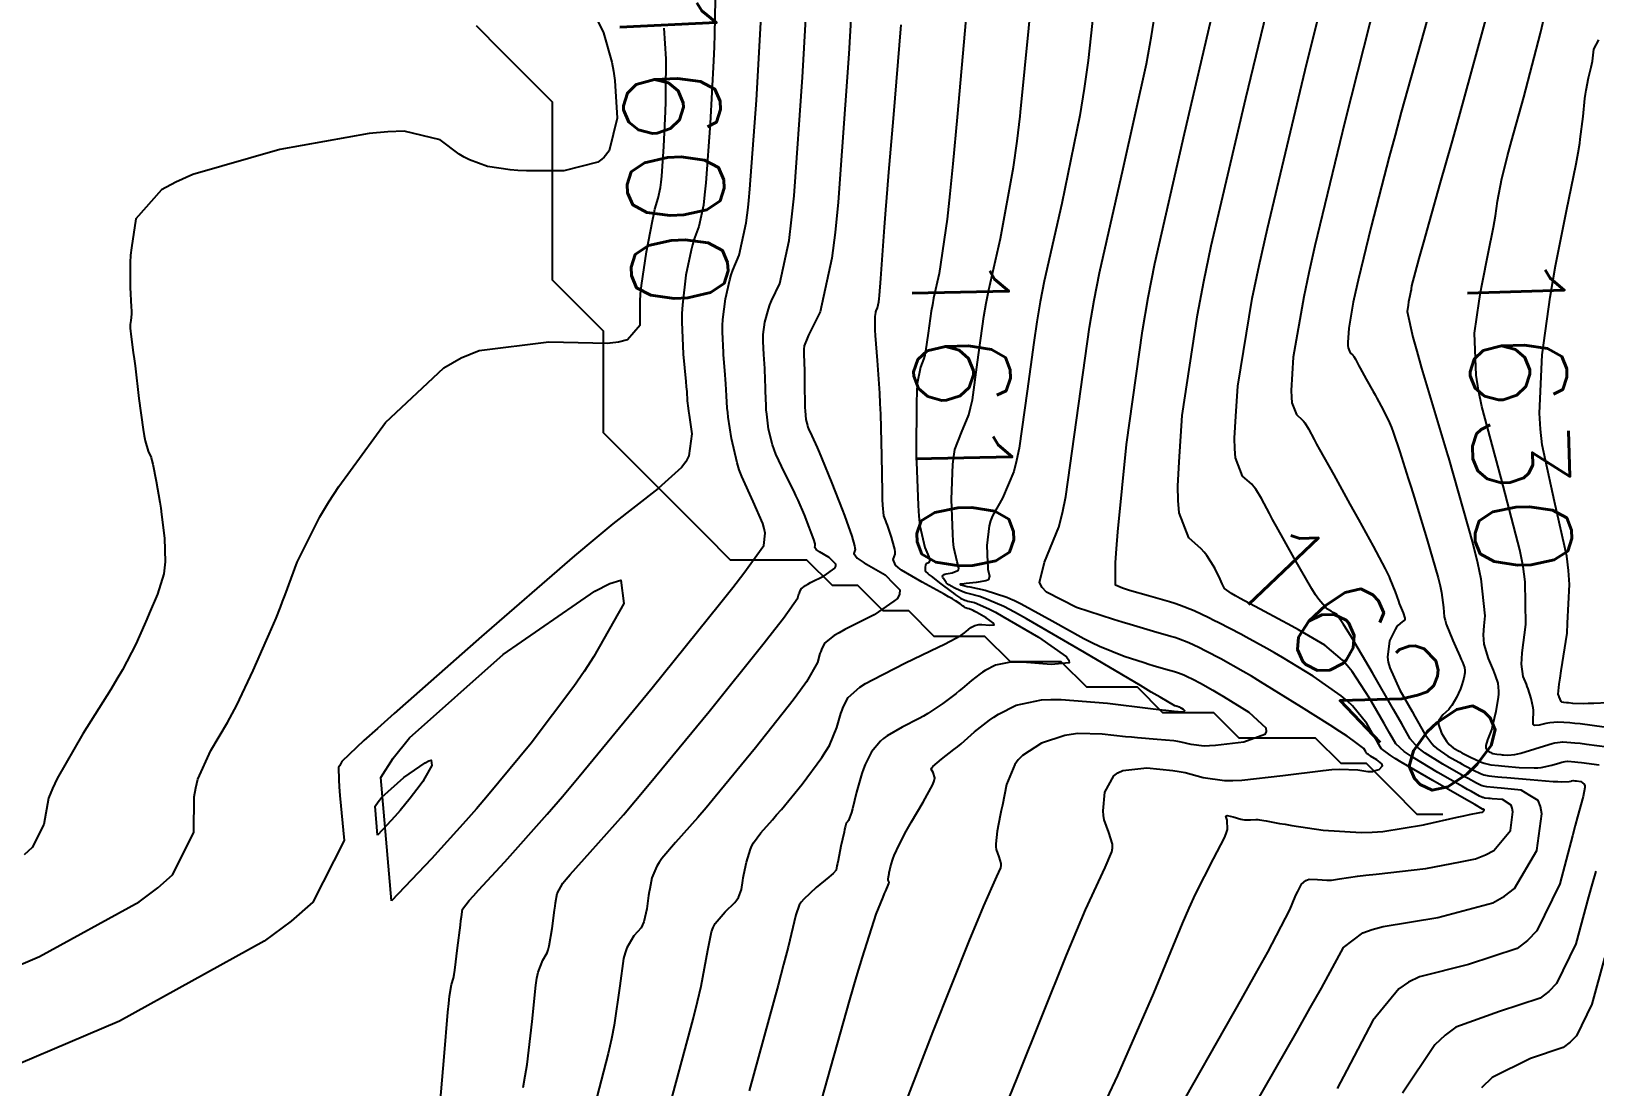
# Model space of a CAD drawing. Header units: metres. Extents: x 837117 to 838479, y 1189012 to 1191015.
# Drawn here: x 837686.6 to 837748, y 1190369.3 to 1190410.8 of the extents above; entities that cross this region are included whole.
import ezdxf

# ---------------------------------------------------------------- set-up
doc = ezdxf.new("R2010")
doc.units = ezdxf.units.M
doc.header["$LTSCALE"] = 0.3
for name, color, linetype in [('COTAS 10', 1, 'Continuous'), ('COTAS INT', 252, 'Continuous'), ('DRENAJE', 5, 'Continuous')]:
    doc.layers.add(name, color=color, linetype=linetype)
doc.styles.get("Standard").update_dxf_attribs({"font": 'simplex.shx'})

msp = doc.modelspace()

# ---------------------------------------------------------------- linework, layer by layer
at = {"layer": 'COTAS 10'}
for points in [[(837731.278, 1190367.765), (837734.128, 1190372.769), (837734.691, 1190373.774), (837735.157, 1190374.614), (837736.026, 1190376.274), (837736.237, 1190376.782), (837736.287, 1190376.897), (837736.334, 1190377), (837736.478, 1190377.279), (837736.649, 1190377.432), (837736.714, 1190377.457), (837736.787, 1190377.474), (837737.113, 1190377.47), (837737.473, 1190377.44), (837737.568, 1190377.44), (837737.66, 1190377.444), (837737.973, 1190377.488), (837738.676, 1190377.592), (837739.013, 1190377.634), (837739.413, 1190377.681), (837741.371, 1190377.897), (837742.728, 1190378.164), (837742.729, 1190378.164), (837743.318, 1190378.279), (837743.71, 1190378.431), (837744.039, 1190378.602), (837744.693, 1190379.387), (837744.79, 1190380.13), (837744.766, 1190380.275), (837744.721, 1190380.394), (837744.378, 1190380.606), (837743.976, 1190380.64), (837743.894, 1190380.648), (837743.825, 1190380.654), (837743.683, 1190380.667), (837743.616, 1190380.683), (837743.595, 1190380.691), (837743.572, 1190380.7), (837743.477, 1190380.744), (837743.164, 1190380.919), (837743.003, 1190381.01), (837742.809, 1190381.12), (837741.841, 1190381.673), (837740.87, 1190382.257), (837740.675, 1190382.386), (837740.511, 1190382.502), (837740.186, 1190382.804), (837739.957, 1190383.208), (837739.854, 1190383.388), (837739.733, 1190383.597), (837739.157, 1190384.598), (837738.468, 1190385.643), (837738.277, 1190385.879), (837738.087, 1190386.093), (837737.398, 1190386.673), (837736.615, 1190387.138), (837736.364, 1190387.28), (837736.1, 1190387.426), (837735.023, 1190388.001), (837734.07, 1190388.51), (837733.884, 1190388.617), (837733.73, 1190388.707), (837733.455, 1190388.909), (837733.361, 1190389.092), (837733.322, 1190389.172), (837733.278, 1190389.265), (837733.069, 1190389.704), (837732.764, 1190390.203), (837732.658, 1190390.333), (837732.542, 1190390.461), (837732.048, 1190390.893), (837731.671, 1190391.881), (837731.629, 1190392.359), (837731.615, 1190392.925), (837731.675, 1190393.878), (837731.789, 1190395.708), (837732.387, 1190399.664), (837732.639, 1190400.969), (837732.929, 1190402.366), (837734.288, 1190408.168), (837735.601, 1190413.593)], [(837713.433, 1190412.048), (837713.408, 1190410.694), (837713.39, 1190410.194), (837713.366, 1190409.639), (837713.236, 1190407.183), (837713.067, 1190404.851), (837713.019, 1190404.374), (837712.97, 1190403.971), (837712.786, 1190403.127), (837712.594, 1190402.611), (837712.54, 1190402.415), (837712.486, 1190402.197), (837712.284, 1190401.215), (837712.144, 1190400.051), (837712.128, 1190399.717), (837712.122, 1190399.378), (837712.181, 1190398.111), (837712.28, 1190397.04), (837712.299, 1190396.824), (837712.314, 1190396.642), (837712.339, 1190396.278), (837712.367, 1190395.997), (837712.385, 1190395.868), (837712.407, 1190395.717), (837712.519, 1190394.986), (837712.402, 1190394.123), (837712.278, 1190393.888), (837712.114, 1190393.655), (837711.195, 1190392.83), (837709.414, 1190391.444), (837708.708, 1190390.858), (837707.909, 1190390.184), (837704.256, 1190387.021), (837700.823, 1190383.994), (837700.163, 1190383.407), (837699.63, 1190382.928), (837698.756, 1190382.106), (837698.707, 1190382.001), (837698.694, 1190381.974), (837698.68, 1190381.949), (837698.633, 1190381.87), (837698.637, 1190381.385), (837698.656, 1190381.105), (837698.683, 1190380.762), (837698.845, 1190378.994), (837697.62, 1190376.58), (837696.773, 1190375.829), (837695.706, 1190375.042), (837690.018, 1190371.901), (837684.094, 1190369.383)], [(837723.289, 1190411.281), (837722.946, 1190407.426), (837722.782, 1190405.593), (837722.663, 1190404.421), (837722.554, 1190403.425), (837722.241, 1190401.281), (837722.021, 1190400.311), (837721.972, 1190400.055), (837721.928, 1190399.803), (837721.808, 1190398.939), (837721.708, 1190398.228), (837721.675, 1190398.075), (837721.641, 1190397.94), (837721.499, 1190397.606), (837721.38, 1190396.958), (837721.361, 1190396.625), (837721.346, 1190396.225), (837721.34, 1190394.222), (837721.41, 1190392.171), (837721.443, 1190391.74), (837721.482, 1190391.367), (837721.672, 1190390.517), (837721.834, 1190390.142), (837721.855, 1190390.069), (837721.866, 1190390.01), (837721.821, 1190389.911), (837721.732, 1190389.877), (837721.716, 1190389.86), (837721.703, 1190389.839), (837721.686, 1190389.734), (837721.691, 1190389.631), (837721.693, 1190389.611), (837721.694, 1190389.595), (837721.697, 1190389.568), (837721.791, 1190389.493), (837721.85, 1190389.447), (837721.923, 1190389.39), (837722.304, 1190389.093), (837722.711, 1190388.78), (837722.8, 1190388.714), (837722.879, 1190388.657), (837723.08, 1190388.522), (837723.245, 1190388.448), (837723.304, 1190388.429), (837723.365, 1190388.41), (837723.63, 1190388.347), (837724.196, 1190388.103), (837724.448, 1190387.97), (837724.742, 1190387.809), (837726.146, 1190386.993), (837727.239, 1190386.22), (837727.337, 1190386.086), (837727.345, 1190385.987), (837726.635, 1190385.919), (837725.515, 1190386.01), (837725.265, 1190386.012), (837725.041, 1190386.003), (837724.451, 1190385.884), (837724.051, 1190385.679), (837723.948, 1190385.615), (837723.848, 1190385.548), (837723.513, 1190385.282), (837723.149, 1190384.971), (837723.03, 1190384.877), (837722.904, 1190384.778), (837722.384, 1190384.39), (837721.793, 1190383.994), (837721.622, 1190383.891), (837721.448, 1190383.791), (837720.791, 1190383.452), (837720.194, 1190383.109), (837720.056, 1190383.006), (837719.931, 1190382.9), (837719.582, 1190382.489), (837719.328, 1190381.982), (837719.263, 1190381.816), (837719.201, 1190381.638), (837718.993, 1190380.902), (837718.828, 1190380.239), (837718.792, 1190380.106), (837718.76, 1190379.996), (837718.68, 1190379.786), (837718.634, 1190379.73), (837718.624, 1190379.717), (837718.614, 1190379.706), (837718.589, 1190379.677), (837718.545, 1190379.526), (837718.524, 1190379.438), (837718.5, 1190379.33), (837718.38, 1190378.773), (837718.263, 1190378.211), (837718.24, 1190378.1), (837718.222, 1190378.008), (837718.189, 1190377.836), (837718.066, 1190377.704), (837717.991, 1190377.637), (837717.897, 1190377.557), (837717.409, 1190377.156), (837716.916, 1190376.695), (837716.82, 1190376.577), (837716.741, 1190376.463), (837716.6, 1190376.084), (837716.302, 1190374.808), (837716.124, 1190374.129), (837715.904, 1190373.308), (837714.765, 1190369.163)], [(837748.382, 1190383.455), (837747.429, 1190383.579), (837747.219, 1190383.602), (837747.032, 1190383.62), (837746.552, 1190383.644), (837746.241, 1190383.621), (837746.161, 1190383.61), (837746.083, 1190383.596), (837745.824, 1190383.529), (837745.64, 1190383.514), (837745.61, 1190383.533), (837745.588, 1190383.562), (837745.583, 1190383.752), (837745.604, 1190384.035), (837745.597, 1190384.123), (837745.586, 1190384.215), (837745.504, 1190384.584), (837745.386, 1190384.957), (837745.352, 1190385.053), (837745.319, 1190385.145), (837745.195, 1190385.448), (837745.134, 1190385.932), (837745.14, 1190386.137), (837745.157, 1190386.374), (837745.3, 1190387.487), (837745.277, 1190389.169), (837745.188, 1190389.765), (837745.065, 1190390.417), (837744.323, 1190393.239), (837743.572, 1190396.053), (837743.442, 1190396.7), (837743.347, 1190397.29), (837743.286, 1190398.941), (837743.466, 1190400.198), (837743.522, 1190400.539), (837743.581, 1190400.876), (837743.818, 1190402.07), (837744.029, 1190403.1), (837744.071, 1190403.333), (837744.107, 1190403.545), (837744.181, 1190404.126), (837744.358, 1190405.017), (837744.459, 1190405.425), (837744.583, 1190405.902), (837744.742, 1190406.479), (837745.218, 1190408.209), (837745.879, 1190410.731), (837746.019, 1190411.346)], [(837700.718, 1190376.623), (837700.295, 1190381.481), (837700.779, 1190382.231), (837701.424, 1190383.028), (837705.097, 1190386.308), (837708.699, 1190388.8), (837709.3, 1190389.101), (837709.728, 1190389.234), (837709.84, 1190388.308), (837708.668, 1190386.236), (837708.286, 1190385.645), (837707.879, 1190385.048), (837706.202, 1190382.83), (837704.482, 1190380.755), (837704.048, 1190380.247), (837703.632, 1190379.768), (837702.285, 1190378.281), (837700.718, 1190376.623)]]:
    msp.add_lwpolyline(points, dxfattribs=at)
at = {"layer": 'COTAS INT'}
for points in [[(837719.018, 1190415.592), (837718.689, 1190409.918), (837718.268, 1190404.087), (837718.147, 1190402.896), (837718.024, 1190401.888), (837717.565, 1190399.777), (837717.181, 1190399.017), (837717.106, 1190398.861), (837717.044, 1190398.728), (837716.933, 1190398.445), (837716.917, 1190398.313), (837716.916, 1190398.275), (837716.915, 1190398.236), (837716.922, 1190398.092), (837716.934, 1190397.814), (837716.937, 1190397.691), (837716.94, 1190397.548), (837716.947, 1190396.865), (837716.959, 1190396.167), (837716.964, 1190396.015), (837716.97, 1190395.881), (837716.999, 1190395.546), (837717.057, 1190395.315), (837717.08, 1190395.247), (837717.107, 1190395.177), (837717.233, 1190394.907), (837717.443, 1190394.449), (837717.523, 1190394.26), (837717.613, 1190394.045), (837718.018, 1190393.042), (837718.423, 1190392.007), (837718.514, 1190391.77), (837718.595, 1190391.556), (837718.81, 1190390.964), (837718.915, 1190390.585), (837718.927, 1190390.505), (837718.932, 1190390.437), (837718.887, 1190390.278), (837719.018, 1190390.095), (837719.134, 1190390.011), (837719.285, 1190389.913), (837720.115, 1190389.437), (837720.44, 1190389.105), (837720.691, 1190388.848), (837720.681, 1190388.679), (837720.597, 1190388.507), (837720.454, 1190388.406), (837719.682, 1190387.864), (837718.536, 1190387.292), (837718.306, 1190387.164), (837718.114, 1190387.051), (837717.737, 1190386.754), (837717.614, 1190386.51), (837717.583, 1190386.429), (837717.553, 1190386.344), (837717.453, 1190385.989), (837717.024, 1190385.239), (837716.786, 1190384.904), (837716.496, 1190384.514), (837715.022, 1190382.644), (837713.437, 1190380.716), (837713.079, 1190380.289), (837712.756, 1190379.908), (837711.878, 1190378.918), (837711.338, 1190378.288), (837711.228, 1190378.133), (837711.135, 1190377.988), (837710.941, 1190377.535), (837710.861, 1190377.106), (837710.841, 1190376.976), (837710.82, 1190376.84), (837710.75, 1190376.309), (837710.632, 1190375.803), (837710.581, 1190375.684), (837710.522, 1190375.573), (837710.242, 1190375.248), (837709.956, 1190374.786), (837709.893, 1190374.588), (837709.837, 1190374.361), (837709.692, 1190373.288), (837709.464, 1190371.737), (837709.356, 1190371.207), (837709.227, 1190370.634), (837708.6, 1190368.201)], [(837733.722, 1190366.983), (837736.305, 1190371.507), (837736.825, 1190372.426), (837737.261, 1190373.201), (837738.128, 1190374.792), (837738.888, 1190375.366), (837739.256, 1190375.5), (837739.692, 1190375.622), (837741.835, 1190375.971), (837744.007, 1190376.543), (837744.462, 1190376.806), (837744.853, 1190377.114), (837745.734, 1190378.603), (837745.923, 1190380.053), (837745.877, 1190380.337), (837745.789, 1190380.569), (837745.462, 1190380.771), (837745.118, 1190380.983), (837744.334, 1190381.05), (837744.174, 1190381.064), (837744.04, 1190381.076), (837743.763, 1190381.103), (837743.632, 1190381.134), (837743.589, 1190381.149), (837743.545, 1190381.167), (837743.361, 1190381.253), (837743.036, 1190381.43), (837742.902, 1190381.504), (837742.75, 1190381.59), (837742.04, 1190381.994), (837741.336, 1190382.438), (837741.187, 1190382.549), (837741.058, 1190382.655), (837740.758, 1190382.994), (837740.426, 1190383.579), (837740.277, 1190383.839), (837740.103, 1190384.142), (837739.267, 1190385.593), (837738.444, 1190386.997), (837738.277, 1190387.271), (837738.137, 1190387.495), (837737.853, 1190387.889), (837737.728, 1190387.963), (837737.688, 1190387.986), (837737.646, 1190388.009), (837737.474, 1190388.101), (837737.163, 1190388.465), (837737.034, 1190388.66), (837736.885, 1190388.896), (837736.189, 1190390.09), (837735.494, 1190391.339), (837735.346, 1190391.61), (837735.218, 1190391.849), (837734.913, 1190392.442), (837734.688, 1190392.808), (837734.611, 1190392.904), (837734.526, 1190392.998), (837734.163, 1190393.315), (837733.886, 1190394.04), (837733.855, 1190394.391), (837733.845, 1190394.807), (837733.9, 1190395.674), (837733.973, 1190396.85), (837734.548, 1190400.297), (837734.819, 1190401.599), (837735.139, 1190403.05), (837736.697, 1190409.545), (837738.211, 1190415.627)], [(837728.569, 1190414.036), (837728.1, 1190409.661), (837727.943, 1190408.554), (837727.773, 1190407.492), (837727.06, 1190404.036), (837726.368, 1190400.981), (837726.213, 1190400.173), (837726.073, 1190399.381), (837725.963, 1190398.578), (837725.697, 1190396.656), (837725.38, 1190394.419), (837725.278, 1190393.934), (837725.169, 1190393.508), (837724.723, 1190392.458), (837724.332, 1190391.765), (837724.259, 1190391.565), (837724.2, 1190391.361), (837724.112, 1190390.592), (837724.135, 1190389.924), (837724.146, 1190389.784), (837724.158, 1190389.663), (837724.22, 1190389.386), (837724.184, 1190389.255), (837724.135, 1190389.226), (837724.069, 1190389.2), (837723.689, 1190389.133), (837723.294, 1190389.094), (837723.219, 1190389.087), (837723.158, 1190389.08), (837723.062, 1190389.068), (837723.063, 1190389.065), (837723.063, 1190389.064), (837723.064, 1190389.062), (837723.067, 1190389.058), (837723.074, 1190389.051), (837723.077, 1190389.05), (837723.088, 1190389.043), (837723.242, 1190389.008), (837723.335, 1190388.988), (837723.449, 1190388.965), (837724.042, 1190388.844), (837724.894, 1190388.569), (837725.137, 1190388.464), (837725.172, 1190388.448), (837725.467, 1190388.307), (837726.682, 1190387.638), (837727.926, 1190386.94), (837728.24, 1190386.782), (837728.54, 1190386.639), (837729.511, 1190386.247), (837730.299, 1190385.99), (837730.483, 1190385.932), (837730.653, 1190385.88), (837731.142, 1190385.738), (837731.491, 1190385.638), (837731.573, 1190385.613), (837731.648, 1190385.588), (837731.862, 1190385.504), (837732.065, 1190385.408), (837732.132, 1190385.374), (837732.205, 1190385.338), (837732.507, 1190385.183), (837733.002, 1190384.902), (837733.196, 1190384.786), (837733.414, 1190384.654), (837734.407, 1190384.04), (837735.079, 1190383.421), (837735.095, 1190383.287), (837735.037, 1190383.168), (837734.212, 1190382.87), (837733.1, 1190382.736), (837732.862, 1190382.72), (837732.653, 1190382.713), (837732.147, 1190382.766), (837731.754, 1190382.866), (837731.616, 1190382.89), (837731.465, 1190382.911), (837730.814, 1190382.971), (837730.034, 1190383.032), (837729.802, 1190383.054), (837729.563, 1190383.078), (837728.641, 1190383.183), (837727.687, 1190383.201), (837727.428, 1190383.171), (837727.172, 1190383.125), (837726.264, 1190382.83), (837725.51, 1190382.34), (837725.35, 1190382.171), (837725.211, 1190381.987), (837724.889, 1190381.202), (837724.722, 1190380.384), (837724.681, 1190380.18), (837724.642, 1190379.985), (837724.523, 1190379.363), (837724.469, 1190378.867), (837724.472, 1190378.752), (837724.483, 1190378.647), (837724.584, 1190378.351), (837724.663, 1190378.093), (837724.66, 1190378.012), (837724.645, 1190377.927), (837724.499, 1190377.587), (837723.981, 1190376.43), (837723.732, 1190375.83), (837723.436, 1190375.109), (837721.984, 1190371.496), (837720.464, 1190367.554)], [(837705.889, 1190369.297), (837705.971, 1190369.746), (837706.045, 1190370.201), (837706.238, 1190371.891), (837706.384, 1190373.309), (837706.429, 1190373.594), (837706.476, 1190373.831), (837706.659, 1190374.295), (837706.834, 1190374.582), (837706.876, 1190374.707), (837706.915, 1190374.853), (837707.031, 1190375.546), (837707.119, 1190376.257), (837707.141, 1190376.414), (837707.161, 1190376.554), (837707.222, 1190376.916), (837707.453, 1190377.316), (837707.58, 1190377.481), (837707.735, 1190377.668), (837708.523, 1190378.539), (837709.827, 1190380.01), (837710.307, 1190380.575), (837710.839, 1190381.21), (837713.192, 1190384.073), (837715.364, 1190386.772), (837715.783, 1190387.303), (837716.121, 1190387.739), (837716.682, 1190388.533), (837716.729, 1190388.697), (837716.743, 1190388.736), (837716.757, 1190388.773), (837716.814, 1190388.886), (837716.988, 1190389.024), (837717.077, 1190389.076), (837717.183, 1190389.135), (837717.713, 1190389.399), (837718.136, 1190389.697), (837718.175, 1190389.776), (837718.18, 1190389.855), (837717.913, 1190390.127), (837717.529, 1190390.347), (837717.46, 1190390.392), (837717.406, 1190390.431), (837717.346, 1190390.516), (837717.366, 1190390.589), (837717.364, 1190390.621), (837717.359, 1190390.658), (837717.31, 1190390.833), (837717.211, 1190391.107), (837717.173, 1190391.206), (837717.131, 1190391.315), (837716.944, 1190391.794), (837716.693, 1190392.38), (837716.61, 1190392.557), (837716.523, 1190392.74), (837716.162, 1190393.456), (837715.825, 1190394.179), (837715.753, 1190394.368), (837715.689, 1190394.551), (837715.536, 1190395.17), (837715.46, 1190395.756), (837715.445, 1190395.919), (837715.433, 1190396.081), (837715.411, 1190396.669), (837715.398, 1190397.246), (837715.391, 1190397.402), (837715.383, 1190397.556), (837715.341, 1190398.099), (837715.317, 1190398.617), (837715.32, 1190398.756), (837715.326, 1190398.892), (837715.384, 1190399.369), (837715.525, 1190399.884), (837715.584, 1190400.046), (837715.652, 1190400.215), (837715.972, 1190400.894), (837716.339, 1190402.583), (837716.438, 1190403.389), (837716.534, 1190404.342), (837716.871, 1190409.006), (837717.134, 1190413.608)], [(837717.49, 1190368.361), (837718.726, 1190372.735), (837718.99, 1190373.64), (837719.221, 1190374.413), (837719.769, 1190376.101), (837720.041, 1190376.776), (837720.096, 1190376.911), (837720.143, 1190377.023), (837720.24, 1190377.24), (837720.267, 1190377.303), (837720.27, 1190377.319), (837720.27, 1190377.334), (837720.256, 1190377.383), (837720.237, 1190377.438), (837720.235, 1190377.458), (837720.234, 1190377.479), (837720.244, 1190377.572), (837720.268, 1190377.696), (837720.276, 1190377.737), (837720.285, 1190377.781), (837720.323, 1190377.966), (837720.401, 1190378.221), (837720.435, 1190378.31), (837720.474, 1190378.407), (837720.662, 1190378.824), (837720.943, 1190379.368), (837721.041, 1190379.545), (837721.148, 1190379.733), (837721.61, 1190380.509), (837721.985, 1190381.206), (837722.039, 1190381.345), (837722.07, 1190381.46), (837722.001, 1190381.678), (837721.922, 1190381.797), (837721.948, 1190381.849), (837721.994, 1190381.909), (837722.333, 1190382.197), (837722.82, 1190382.57), (837722.96, 1190382.684), (837723.102, 1190382.802), (837723.633, 1190383.269), (837724.215, 1190383.731), (837724.389, 1190383.847), (837724.568, 1190383.958), (837725.263, 1190384.315), (837726.259, 1190384.525), (837726.629, 1190384.543), (837727.04, 1190384.544), (837728.861, 1190384.4), (837730.55, 1190384.193), (837730.876, 1190384.153), (837731.142, 1190384.121), (837731.592, 1190384.068), (837731.637, 1190384.064), (837731.648, 1190384.062), (837731.657, 1190384.06), (837731.685, 1190384.053), (837731.72, 1190384.05), (837731.735, 1190384.05), (837731.751, 1190384.051), (837731.829, 1190384.061), (837731.886, 1190384.081), (837731.89, 1190384.09), (837731.889, 1190384.099), (837731.842, 1190384.142), (837731.773, 1190384.185), (837731.758, 1190384.194), (837731.744, 1190384.202), (837731.71, 1190384.222), (837731.689, 1190384.233), (837731.684, 1190384.235), (837731.679, 1190384.238), (837731.665, 1190384.244), (837731.645, 1190384.252), (837731.639, 1190384.254), (837731.615, 1190384.261), (837731.58, 1190384.271), (837731.569, 1190384.274), (837731.556, 1190384.278), (837731.501, 1190384.296), (837730.92, 1190384.63), (837730.576, 1190384.833), (837730.152, 1190385.085), (837727.958, 1190386.392), (837725.676, 1190387.717), (837725.196, 1190387.978), (837724.782, 1190388.194), (837724.189, 1190388.446), (837723.836, 1190388.595), (837723.376, 1190388.705), (837723.268, 1190388.738), (837723.168, 1190388.771), (837722.88, 1190388.9), (837722.689, 1190389.011), (837722.652, 1190389.034), (837722.62, 1190389.052), (837722.56, 1190389.09), (837722.533, 1190389.118), (837722.523, 1190389.13), (837722.511, 1190389.144), (837722.457, 1190389.213), (837722.407, 1190389.292), (837722.397, 1190389.312), (837722.389, 1190389.332), (837722.374, 1190389.401), (837722.431, 1190389.459), (837722.467, 1190389.473), (837722.513, 1190389.486), (837722.755, 1190389.522), (837722.967, 1190389.605), (837722.995, 1190389.648), (837723.009, 1190389.698), (837722.946, 1190389.951), (837722.82, 1190390.515), (837722.794, 1190390.762), (837722.772, 1190391.048), (837722.726, 1190392.407), (837722.773, 1190393.793), (837722.81, 1190394.095), (837722.856, 1190394.362), (837723.111, 1190395.032), (837723.405, 1190395.724), (837723.477, 1190396.004), (837723.544, 1190396.324), (837723.752, 1190397.797), (837724, 1190399.592), (837724.092, 1190400.114), (837724.195, 1190400.646), (837724.65, 1190402.658), (837725.164, 1190405.458), (837725.303, 1190406.488), (837725.423, 1190407.472), (837725.441, 1190407.627), (837725.929, 1190412.658)], [(837739.415, 1190412.112), (837738.184, 1190407.243), (837737.007, 1190402.373), (837736.769, 1190401.308), (837736.568, 1190400.367), (837736.157, 1190397.991), (837736.075, 1190396.688), (837736.082, 1190396.423), (837736.101, 1190396.2), (837736.278, 1190395.737), (837736.509, 1190395.535), (837736.563, 1190395.475), (837736.613, 1190395.414), (837736.756, 1190395.18), (837736.977, 1190394.754), (837737.077, 1190394.571), (837737.192, 1190394.361), (837737.746, 1190393.367), (837738.386, 1190392.222), (837738.556, 1190391.916), (837738.723, 1190391.616), (837739.299, 1190390.57), (837739.771, 1190389.678), (837739.872, 1190389.473), (837739.928, 1190389.356), (837739.959, 1190389.288), (837740.169, 1190388.771), (837740.292, 1190388.405), (837740.326, 1190388.313), (837740.359, 1190388.226), (837740.478, 1190387.947), (837740.544, 1190387.74), (837740.544, 1190387.698), (837740.535, 1190387.662), (837740.439, 1190387.588), (837740.273, 1190387.455), (837740.221, 1190387.381), (837740.166, 1190387.292), (837739.946, 1190386.84), (837739.862, 1190386.207), (837739.893, 1190386.004), (837739.948, 1190385.789), (837740.344, 1190384.914), (837740.829, 1190384.068), (837740.941, 1190383.873), (837741.043, 1190383.693), (837741.33, 1190383.184), (837741.605, 1190382.807), (837741.7, 1190382.711), (837741.802, 1190382.619), (837742.239, 1190382.315), (837742.69, 1190382.061), (837742.802, 1190381.999), (837742.908, 1190381.94), (837743.244, 1190381.761), (837743.517, 1190381.633), (837743.584, 1190381.607), (837743.647, 1190381.585), (837743.842, 1190381.538), (837744.195, 1190381.504), (837744.357, 1190381.489), (837744.548, 1190381.472), (837745.47, 1190381.393), (837746.067, 1190381.348), (837746.377, 1190381.324), (837746.558, 1190381.313), (837746.708, 1190381.306), (837746.997, 1190381.312), (837747.076, 1190381.337), (837747.094, 1190381.342), (837747.11, 1190381.345), (837747.154, 1190381.352), (837747.22, 1190381.347), (837747.251, 1190381.344), (837747.286, 1190381.339), (837747.458, 1190381.316), (837747.598, 1190381.207), (837747.613, 1190381.149), (837747.619, 1190381.078), (837747.554, 1190380.722), (837747.334, 1190379.932), (837747.242, 1190379.588), (837747.136, 1190379.189), (837746.639, 1190377.297), (837745.732, 1190375.444), (837745.367, 1190375.07), (837744.954, 1190374.756), (837743.05, 1190374.125), (837741.119, 1190373.644), (837740.689, 1190373.425), (837740.304, 1190373.168), (837739.287, 1190371.929), (837738.266, 1190369.968), (837737.877, 1190369.256)], [(837708.717, 1190411.411), (837709.044, 1190410.738), (837709.374, 1190409.59), (837709.439, 1190409.235), (837709.491, 1190408.863), (837709.582, 1190407.384), (837709.27, 1190406.102), (837709.068, 1190405.855), (837708.976, 1190405.782), (837708.816, 1190405.654), (837707.488, 1190405.315), (837706.021, 1190405.32), (837705.681, 1190405.335), (837705.37, 1190405.357), (837704.483, 1190405.486), (837703.773, 1190405.749), (837703.572, 1190405.855), (837703.371, 1190405.976), (837702.629, 1190406.533), (837701.205, 1190406.872), (837700.572, 1190406.855), (837699.836, 1190406.791), (837696.319, 1190406.16), (837692.902, 1190405.168), (837692.23, 1190404.876), (837691.676, 1190404.577), (837690.665, 1190403.436), (837690.487, 1190402.297), (837690.458, 1190402.001), (837690.439, 1190401.712), (837690.444, 1190400.734), (837690.485, 1190399.971), (837690.489, 1190399.817), (837690.489, 1190399.689), (837690.462, 1190399.433), (837690.434, 1190399.279), (837690.434, 1190399.215), (837690.438, 1190399.141), (837690.479, 1190398.797), (837690.564, 1190398.179), (837690.595, 1190397.932), (837690.63, 1190397.654), (837690.785, 1190396.376), (837690.949, 1190395.152), (837690.989, 1190394.907), (837691.027, 1190394.703), (837691.146, 1190394.307), (837691.259, 1190394.046), (837691.293, 1190393.929), (837691.329, 1190393.791), (837691.467, 1190393.127), (837691.606, 1190392.3), (837691.642, 1190392.059), (837691.677, 1190391.813), (837691.794, 1190390.88), (837691.818, 1190389.953), (837691.795, 1190389.712), (837691.759, 1190389.476), (837691.518, 1190388.678), (837691.188, 1190387.916), (837691.096, 1190387.704), (837691.002, 1190387.491), (837690.66, 1190386.716), (837690.132, 1190385.702), (837689.92, 1190385.338), (837689.681, 1190384.938), (837688.583, 1190383.193), (837687.568, 1190381.441), (837687.381, 1190381.037), (837687.235, 1190380.667), (837687.048, 1190379.624), (837686.59, 1190378.721), (837686.274, 1190378.44)], [(837702.626, 1190368.665), (837702.783, 1190370.493), (837702.932, 1190372.258), (837702.965, 1190372.599), (837702.995, 1190372.876), (837703.075, 1190373.341), (837703.146, 1190373.59), (837703.171, 1190373.731), (837703.198, 1190373.902), (837703.312, 1190374.782), (837703.419, 1190375.673), (837703.441, 1190375.852), (837703.46, 1190376.002), (837703.502, 1190376.296), (837703.771, 1190376.645), (837703.932, 1190376.828), (837704.132, 1190377.049), (837705.167, 1190378.16), (837706.835, 1190380.033), (837707.432, 1190380.735), (837708.089, 1190381.516), (837710.954, 1190384.999), (837713.604, 1190388.289), (837714.125, 1190388.949), (837714.555, 1190389.501), (837715.342, 1190390.587), (837715.393, 1190391.082), (837715.358, 1190391.261), (837715.302, 1190391.458), (837714.925, 1190392.323), (837714.481, 1190393.3), (837714.384, 1190393.568), (837714.297, 1190393.836), (837714.073, 1190394.794), (837713.95, 1190395.632), (837713.926, 1190395.822), (837713.907, 1190395.996), (837713.875, 1190396.474), (837713.856, 1190396.944), (837713.845, 1190397.113), (837713.831, 1190397.298), (837713.761, 1190398.105), (837713.758, 1190398.184), (837713.719, 1190398.997), (837713.724, 1190399.236), (837713.735, 1190399.471), (837713.834, 1190400.292), (837714.005, 1190401.04), (837714.062, 1190401.23), (837714.123, 1190401.413), (837714.379, 1190402.01), (837714.654, 1190403.277), (837714.728, 1190403.882), (837714.756, 1190404.155), (837714.801, 1190404.596), (837715.054, 1190408.095), (837715.25, 1190411.624)], [(837723.379, 1190364.911), (837725.327, 1190369.727), (837727.249, 1190374.491), (837727.649, 1190375.458), (837727.993, 1190376.271), (837728.759, 1190377.933), (837729.023, 1190378.55), (837729.05, 1190378.704), (837729.056, 1190378.851), (837728.913, 1190379.319), (837728.722, 1190379.818), (837728.698, 1190379.983), (837728.687, 1190380.16), (837728.755, 1190380.9), (837729.099, 1190381.543), (837729.262, 1190381.659), (837729.455, 1190381.749), (837730.396, 1190381.851), (837731.426, 1190381.749), (837731.674, 1190381.711), (837731.906, 1190381.669), (837732.61, 1190381.479), (837733.456, 1190381.357), (837733.778, 1190381.358), (837734.137, 1190381.374), (837735.752, 1190381.554), (837737.335, 1190381.756), (837737.675, 1190381.785), (837737.972, 1190381.803), (837738.69, 1190381.772), (837739.087, 1190381.71), (837739.182, 1190381.71), (837739.271, 1190381.716), (837739.323, 1190381.732), (837739.538, 1190381.796), (837739.659, 1190381.931), (837739.657, 1190381.972), (837739.638, 1190382.014), (837739.441, 1190382.176), (837739.197, 1190382.319), (837739.149, 1190382.348), (837739.11, 1190382.373), (837739.042, 1190382.424), (837739.018, 1190382.465), (837739.007, 1190382.484), (837738.995, 1190382.505), (837738.935, 1190382.609), (837738.517, 1190382.934), (837738.278, 1190383.095), (837737.986, 1190383.288), (837737.61, 1190383.527), (837736.487, 1190384.24), (837734.875, 1190385.235), (837734.512, 1190385.453), (837734.185, 1190385.647), (837733.304, 1190386.144), (837732.721, 1190386.443), (837732.451, 1190386.578), (837732.059, 1190386.764), (837731.645, 1190386.925), (837731.501, 1190386.973), (837731.344, 1190387.023), (837730.669, 1190387.215), (837729.742, 1190387.483), (837729.427, 1190387.581), (837729.085, 1190387.688), (837727.637, 1190388.159), (837726.461, 1190388.758), (837726.29, 1190388.946), (837726.186, 1190389.143), (837726.373, 1190389.936), (837726.947, 1190391.312), (837727.089, 1190391.877), (837727.222, 1190392.522), (837727.641, 1190395.514), (837728.145, 1190399.17), (837728.333, 1190400.232), (837728.542, 1190401.316), (837729.469, 1190405.413), (837730.383, 1190409.526), (837730.583, 1190410.62), (837730.76, 1190411.694)], [(837728.826, 1190368.843), (837729.268, 1190369.763), (837730.677, 1190373), (837731.804, 1190375.74), (837732.068, 1190376.346), (837732.312, 1190376.885), (837733.019, 1190378.28), (837733.45, 1190379.098), (837733.52, 1190379.273), (837733.568, 1190379.426), (837733.563, 1190379.795), (837733.509, 1190379.952), (837733.527, 1190379.971), (837733.559, 1190379.981), (837733.791, 1190379.929), (837734.093, 1190379.84), (837734.168, 1190379.825), (837734.24, 1190379.816), (837734.47, 1190379.817), (837734.692, 1190379.828), (837734.759, 1190379.825), (837734.828, 1190379.818), (837735.096, 1190379.769), (837735.611, 1190379.672), (837735.835, 1190379.635), (837736.095, 1190379.594), (837737.33, 1190379.41), (837738.828, 1190379.312), (837739.253, 1190379.325), (837739.683, 1190379.356), (837741.277, 1190379.612), (837741.334, 1190379.625), (837742.605, 1190379.912), (837742.868, 1190379.97), (837743.085, 1190380.018), (837743.494, 1190380.1), (837743.587, 1190380.118), (837743.605, 1190380.125), (837743.621, 1190380.133), (837743.652, 1190380.171), (837743.657, 1190380.206), (837743.656, 1190380.213), (837743.653, 1190380.219), (837743.637, 1190380.229), (837743.618, 1190380.23), (837743.614, 1190380.231), (837743.611, 1190380.231), (837743.604, 1190380.232), (837743.601, 1190380.233), (837743.599, 1190380.233), (837743.594, 1190380.235), (837743.292, 1190380.408), (837742.869, 1190380.65), (837741.642, 1190381.352), (837740.404, 1190382.076), (837740.162, 1190382.224), (837739.964, 1190382.349), (837739.614, 1190382.614), (837739.487, 1190382.837), (837739.43, 1190382.936), (837739.364, 1190383.051), (837739.046, 1190383.604), (837738.492, 1190384.288), (837738.278, 1190384.487), (837738.036, 1190384.69), (837736.942, 1190385.457), (837735.736, 1190386.191), (837735.423, 1190386.375), (837735.12, 1190386.549), (837734.3, 1190386.997), (837734.102, 1190387.104), (837733.237, 1190387.548), (837733.03, 1190387.652), (837732.836, 1190387.748), (837732.256, 1190388.024), (837731.686, 1190388.251), (837731.499, 1190388.315), (837731.299, 1190388.38), (837730.473, 1190388.618), (837729.722, 1190388.829), (837729.569, 1190388.876), (837729.44, 1190388.919), (837729.175, 1190389.031), (837729.175, 1190389.929), (837729.213, 1190390.467), (837729.268, 1190391.129), (837729.606, 1190394.567), (837730.226, 1190399.03), (837730.459, 1190400.339), (837730.718, 1190401.681), (837731.878, 1190406.791), (837732.992, 1190411.56)], [(837743.86, 1190411.786), (837742.67, 1190407.447), (837742.377, 1190406.409), (837741.938, 1190404.854), (837741.502, 1190403.311), (837741.278, 1190402.514), (837741.098, 1190401.869), (837740.809, 1190400.799), (837740.795, 1190400.686), (837740.788, 1190400.645), (837740.78, 1190400.6), (837740.739, 1190400.401), (837740.693, 1190400.17), (837740.671, 1190400.038), (837740.636, 1190399.795), (837740.86, 1190398.781), (837741.012, 1190398.229), (837741.203, 1190397.559), (837742.22, 1190394.16), (837742.257, 1190394.033), (837743.217, 1190390.654), (837743.397, 1190389.916), (837743.534, 1190389.28), (837743.682, 1190387.823), (837743.653, 1190387.439), (837743.625, 1190387.081), (837743.634, 1190386.896), (837743.654, 1190386.719), (837743.813, 1190386.152), (837744.012, 1190385.693), (837744.056, 1190385.584), (837744.095, 1190385.484), (837744.197, 1190385.188), (837744.229, 1190384.87), (837744.228, 1190384.848), (837744.223, 1190384.755), (837744.212, 1190384.629), (837744.121, 1190384.075), (837743.991, 1190383.521), (837743.956, 1190383.394), (837743.921, 1190383.278), (837743.798, 1190382.953), (837743.724, 1190382.736), (837743.721, 1190382.687), (837743.724, 1190382.642), (837743.799, 1190382.525), (837743.929, 1190382.452), (837743.967, 1190382.436), (837744.006, 1190382.423), (837744.157, 1190382.391), (837744.321, 1190382.373), (837744.368, 1190382.368), (837744.416, 1190382.363), (837744.597, 1190382.347), (837744.871, 1190382.376), (837744.978, 1190382.4), (837745.099, 1190382.431), (837745.647, 1190382.6), (837746.204, 1190382.773), (837746.207, 1190382.774), (837746.33, 1190382.806), (837746.443, 1190382.833), (837746.753, 1190382.88), (837747.222, 1190382.844), (837747.436, 1190382.82), (837747.688, 1190382.789), (837748.901, 1190382.625)], [(837682.812, 1190372.706), (837686.882, 1190374.436), (837690.79, 1190376.594), (837691.523, 1190377.134), (837692.105, 1190377.65), (837692.946, 1190379.309), (837692.959, 1190380.714), (837693.019, 1190381.071), (837693.103, 1190381.413), (837693.608, 1190382.531), (837694.267, 1190383.638), (837694.448, 1190383.973), (837694.628, 1190384.321), (837695.271, 1190385.679), (837695.799, 1190386.869), (837695.906, 1190387.111), (837695.995, 1190387.314), (837696.179, 1190387.731), (837696.35, 1190388.171), (837696.432, 1190388.39), (837696.53, 1190388.65), (837697.009, 1190389.936), (837697.892, 1190391.726), (837698.245, 1190392.303), (837698.645, 1190392.916), (837700.481, 1190395.422), (837702.768, 1190397.575), (837703.453, 1190397.964), (837704.16, 1190398.263), (837706.901, 1190398.596), (837709.207, 1190398.547), (837709.308, 1190398.561), (837709.641, 1190398.604), (837709.986, 1190398.693), (837710.491, 1190399.271), (837710.484, 1190400.185), (837710.505, 1190400.485), (837710.536, 1190400.807), (837710.735, 1190402.138), (837710.966, 1190403.353), (837711.018, 1190403.6), (837711.065, 1190403.809), (837711.193, 1190404.243), (837711.285, 1190404.666), (837711.309, 1190404.867), (837711.334, 1190405.105), (837711.418, 1190406.272), (837711.481, 1190407.655), (837711.493, 1190408.03), (837711.501, 1190408.402), (837711.508, 1190409.716), (837711.434, 1190410.922)], [(837711.683, 1190368.682), (837712.566, 1190371.971), (837712.74, 1190372.668), (837712.883, 1190373.272), (837713.146, 1190374.686), (837713.289, 1190375.412), (837713.356, 1190375.582), (837713.436, 1190375.74), (837713.825, 1190376.202), (837714.209, 1190376.565), (837714.286, 1190376.661), (837714.349, 1190376.754), (837714.47, 1190377.073), (837714.521, 1190377.424), (837714.54, 1190377.538), (837714.562, 1190377.658), (837714.661, 1190378.154), (837714.818, 1190378.659), (837714.876, 1190378.786), (837714.942, 1190378.907), (837715.233, 1190379.298), (837715.685, 1190379.807), (837715.851, 1190380.003), (837716.036, 1190380.223), (837716.851, 1190381.215), (837717.628, 1190382.255), (837717.789, 1190382.505), (837717.926, 1190382.739), (837718.223, 1190383.446), (837718.377, 1190383.991), (837718.423, 1190384.123), (837718.471, 1190384.246), (837718.66, 1190384.621), (837719.126, 1190385.024), (837719.349, 1190385.165), (837719.614, 1190385.318), (837720.91, 1190385.977), (837722.197, 1190386.594), (837722.455, 1190386.721), (837722.671, 1190386.829), (837723.097, 1190387.061), (837723.233, 1190387.163), (837723.266, 1190387.189), (837723.297, 1190387.214), (837723.393, 1190387.295), (837723.48, 1190387.365), (837723.534, 1190387.399), (837723.638, 1190387.453), (837723.793, 1190387.484), (837723.852, 1190387.486), (837723.917, 1190387.486), (837724.211, 1190387.462), (837724.397, 1190387.48), (837724.394, 1190387.506), (837724.369, 1190387.541), (837724.082, 1190387.744), (837723.715, 1190387.957), (837723.638, 1190388), (837723.572, 1190388.034), (837723.423, 1190388.098), (837723.354, 1190388.115), (837723.338, 1190388.12), (837723.323, 1190388.125), (837723.279, 1190388.144), (837723.225, 1190388.181), (837723.204, 1190388.196), (837723.179, 1190388.215), (837723.066, 1190388.301), (837722.875, 1190388.421), (837722.757, 1190388.494), (837722.609, 1190388.579), (837722.433, 1190388.678), (837721.571, 1190389.15), (837720.764, 1190389.628), (837720.622, 1190389.731), (837720.516, 1190389.821), (837720.428, 1190390.04), (837720.507, 1190390.258), (837720.505, 1190390.347), (837720.494, 1190390.449), (837720.409, 1190390.773), (837720.369, 1190390.922), (837720.207, 1190391.387), (837720.173, 1190391.484), (837720.142, 1190391.567), (837720.067, 1190391.753), (837720.025, 1190392.174), (837720.015, 1190392.405), (837720.005, 1190392.686), (837719.979, 1190394.117), (837719.94, 1190395.761), (837719.924, 1190396.176), (837719.906, 1190396.574), (837719.818, 1190397.868), (837719.74, 1190398.851), (837719.727, 1190399.053), (837719.718, 1190399.225), (837719.717, 1190399.591), (837719.746, 1190399.745), (837719.756, 1190399.783), (837719.767, 1190399.82), (837719.814, 1190399.933), (837719.865, 1190400.172), (837719.878, 1190400.287), (837719.892, 1190400.423), (837719.94, 1190401.092), (837720.092, 1190403.111), (837720.16, 1190403.961), (837720.171, 1190404.099), (837720.267, 1190405.272), (837720.441, 1190407.378), (837720.745, 1190411.061)], [(837741.415, 1190411.247), (837740.403, 1190407.623), (837740.158, 1190406.721), (837739.927, 1190405.863), (837739.216, 1190403.128), (837738.708, 1190401.025), (837738.605, 1190400.565), (837738.518, 1190400.158), (837738.34, 1190399.133), (837738.305, 1190398.57), (837738.308, 1190398.455), (837738.316, 1190398.359), (837738.393, 1190398.159), (837738.493, 1190398.072), (837738.516, 1190398.046), (837738.537, 1190398.02), (837738.599, 1190397.919), (837738.695, 1190397.735), (837738.738, 1190397.656), (837738.787, 1190397.565), (837739.027, 1190397.136), (837739.303, 1190396.641), (837739.376, 1190396.509), (837739.448, 1190396.379), (837739.697, 1190395.928), (837739.943, 1190395.408), (837740.014, 1190395.236), (837740.085, 1190395.05), (837740.35, 1190394.276), (837740.677, 1190393.23), (837740.787, 1190392.873), (837740.906, 1190392.487), (837741.408, 1190390.85), (837741.848, 1190389.325), (837741.928, 1190389.01), (837741.99, 1190388.741), (837742.064, 1190388.159), (837742.093, 1190387.789), (837742.128, 1190387.654), (837742.173, 1190387.506), (837742.432, 1190386.855), (837742.537, 1190386.622), (837742.705, 1190386.241), (837742.759, 1190386.116), (837742.804, 1190386.011), (837742.891, 1190385.793), (837742.902, 1190385.675), (837742.901, 1190385.632), (837742.896, 1190385.585), (837742.862, 1190385.38), (837742.789, 1190385.122), (837742.76, 1190385.042), (837742.727, 1190384.958), (837742.578, 1190384.624), (837742.389, 1190384.3), (837742.331, 1190384.222), (837742.272, 1190384.15), (837742.038, 1190383.933), (837741.879, 1190383.713), (837741.867, 1190383.639), (837741.868, 1190383.559), (837741.988, 1190383.221), (837742.184, 1190382.903), (837742.234, 1190382.835), (837742.281, 1190382.776), (837742.437, 1190382.637), (837742.63, 1190382.531), (837742.701, 1190382.493), (837742.78, 1190382.451), (837743.127, 1190382.27), (837743.49, 1190382.1), (837743.579, 1190382.065), (837743.663, 1190382.036), (837743.921, 1190381.974), (837744.229, 1190381.942), (837744.343, 1190381.931), (837744.47, 1190381.919), (837745.034, 1190381.87), (837745.624, 1190381.85), (837745.768, 1190381.857), (837745.904, 1190381.869), (837746.322, 1190381.956), (837746.64, 1190382.055), (837746.712, 1190382.074), (837746.777, 1190382.089), (837746.85, 1190382.101), (837746.953, 1190382.116), (837747.221, 1190382.096), (837747.343, 1190382.082), (837747.487, 1190382.064), (837748.18, 1190381.97)], [(837749.05, 1190384.438), (837747.975, 1190384.388), (837747.753, 1190384.381), (837747.563, 1190384.376), (837747.151, 1190384.385), (837746.974, 1190384.408), (837746.933, 1190384.412), (837746.896, 1190384.415), (837746.789, 1190384.419), (837746.716, 1190384.437), (837746.699, 1190384.45), (837746.684, 1190384.465), (837746.644, 1190384.548), (837746.615, 1190384.641), (837746.608, 1190384.663), (837746.6, 1190384.684), (837746.576, 1190384.745), (837746.615, 1190385.145), (837746.647, 1190385.379), (837746.689, 1190385.666), (837746.918, 1190387.151), (837746.939, 1190387.536), (837747.019, 1190389.059), (837746.98, 1190389.613), (837746.912, 1190390.179), (837746.426, 1190392.317), (837745.94, 1190394.548), (837745.873, 1190395.172), (837745.834, 1190395.799), (837745.936, 1190398.087), (837746.261, 1190400.357), (837746.362, 1190400.973), (837746.469, 1190401.583), (837746.896, 1190403.74), (837747.277, 1190405.599), (837747.355, 1190406.022), (837747.42, 1190406.404), (837747.44, 1190406.558), (837747.553, 1190407.453), (837747.618, 1190408.164), (837747.641, 1190408.335), (837747.665, 1190408.494), (837747.767, 1190408.97), (837747.868, 1190409.387), (837747.892, 1190409.509), (837747.913, 1190409.632), (837747.976, 1190410.098), (837748.164, 1190410.462)], [(837700.168, 1190379.211), (837700.069, 1190380.346), (837700.182, 1190380.521), (837700.333, 1190380.708), (837701.191, 1190381.474), (837702.033, 1190382.057), (837702.173, 1190382.127), (837702.274, 1190382.158), (837702.3, 1190381.942), (837702.026, 1190381.457), (837701.937, 1190381.319), (837701.841, 1190381.18), (837701.449, 1190380.661), (837701.047, 1190380.176), (837700.946, 1190380.058), (837700.849, 1190379.946), (837700.534, 1190379.598), (837700.168, 1190379.211)], [(837748.047, 1190377.796), (837747.905, 1190377.294), (837747.765, 1190376.789), (837747.268, 1190374.934), (837746.509, 1190373.383), (837746.204, 1190373.07), (837745.858, 1190372.808), (837744.265, 1190372.28), (837742.547, 1190371.666), (837742.122, 1190371.349), (837741.719, 1190370.969), (837740.447, 1190369.067)], [(837748.394, 1190374.389), (837747.896, 1190372.57), (837747.286, 1190371.322), (837747.04, 1190371.07), (837746.761, 1190370.859), (837745.479, 1190370.434), (837743.974, 1190369.688), (837743.554, 1190369.274)]]:
    msp.add_lwpolyline(points, dxfattribs=at)
at = {"layer": 'DRENAJE'}
msp.add_polyline3d([(837742.034, 1190380.024, 0), (837741.034, 1190380.024, 0), (837740.034, 1190381.024, 0), (837739.035, 1190382.024, 0), (837738.035, 1190382.024, 0), (837737.035, 1190383.023, 0), (837736.036, 1190383.023, 0), (837735.036, 1190383.023, 0), (837734.036, 1190383.023, 0), (837733.037, 1190384.023, 0), (837732.037, 1190384.023, 0), (837731.037, 1190384.023, 0), (837730.038, 1190385.023, 0), (837729.038, 1190385.023, 0), (837728.038, 1190385.023, 0), (837727.039, 1190386.022, 0), (837726.039, 1190386.022, 0), (837725.039, 1190386.022, 0), (837724.04, 1190387.022, 0), (837723.04, 1190387.022, 0), (837722.04, 1190387.022, 0), (837721.041, 1190388.022, 0), (837720.041, 1190388.022, 0), (837719.041, 1190389.021, 0), (837718.042, 1190389.021, 0), (837717.042, 1190390.021, 0), (837716.042, 1190390.021, 0), (837715.043, 1190390.021, 0), (837714.043, 1190390.021, 0), (837713.043, 1190391.021, 0), (837712.044, 1190392.02, 0), (837711.044, 1190393.02, 0), (837710.045, 1190394.02, 0), (837709.045, 1190395.019, 0), (837709.045, 1190396.019, 0), (837709.045, 1190397.019, 0), (837709.045, 1190398.018, 0), (837709.045, 1190399.018, 0), (837708.045, 1190400.018, 0), (837707.046, 1190401.017, 0), (837707.046, 1190402.017, 0), (837707.046, 1190403.017, 0), (837707.046, 1190404.016, 0), (837707.046, 1190405.016, 0), (837707.046, 1190406.016, 0), (837707.046, 1190407.015, 0), (837707.046, 1190408.015, 0), (837706.046, 1190409.015, 0), (837705.046, 1190410.014, 0), (837704.047, 1190411.014, 0)], dxfattribs=at)

# ---------------------------------------------------------------- texts
at = {"layer": 'COTAS 10', "char_height": 3.8, "attachment_point": 7}
for s, insert, rotation in [('1600', (837709.6, 1190412.756), 272.69408), ('1610', (837721.135, 1190402.3), 271.17571), ('1630', (837742.956, 1190402.307), 271.7636), ('1620', (837733.161, 1190389.567), 313.65361)]:
    msp.add_mtext(s, dxfattribs=dict(at, insert=insert, rotation=rotation))

doc.saveas('drawing.dxf')
